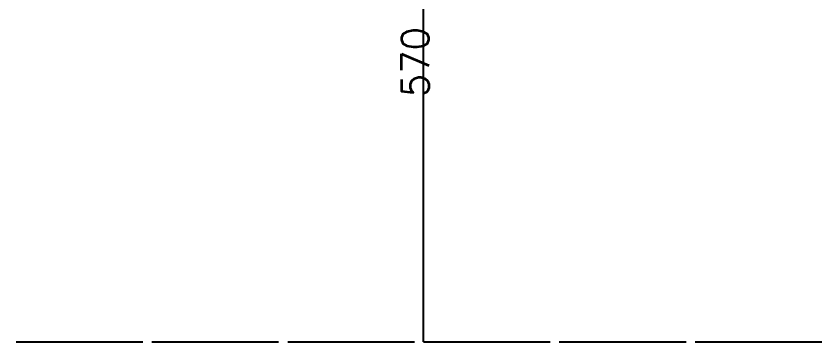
# Model space of a CAD drawing. Extents: x -16 to 243, y 482 to 579.
# Drawn here: x 93.38 to 111.18, y 496.2 to 503.38 of the extents above; entities that cross this region are included whole.
import ezdxf

# ---------------------------------------------------------------- set-up
doc = ezdxf.new("R2010")
doc.units = 0
doc.header["$LTSCALE"] = 0.02
doc.header["$MEASUREMENT"] = 0
doc.layers.get('0').update_dxf_attribs({"linetype": 'CONTINUOUS'})
doc.layers.add('ESQ', color=1, linetype='CONTINUOUS')
doc.layers.add('NOPILAR1', color=2, linetype='CONTINUOUS')
doc.styles.add('NOPILAR', font='simplex.shx', dxfattribs={"height": 0.6})

msp = doc.modelspace()

# ---------------------------------------------------------------- linework, layer by layer
at = {"color": 2, "linetype": 'Continuous'}
msp.add_line((102.387, 496.195), (102.387, 512.542), dxfattribs=at)
at = {"layer": 'ESQ'}
for p, q in [((93.384, 496.195), (96.184, 496.195)), ((96.384, 496.195), (99.184, 496.195)), ((99.384, 496.195), (102.184, 496.195)), ((102.384, 496.195), (105.184, 496.195)), ((105.384, 496.195), (108.184, 496.195)), ((108.384, 496.195), (111.184, 496.195))]:
    msp.add_line(p, q, dxfattribs=at)

# ---------------------------------------------------------------- texts
at = {"layer": 'NOPILAR1', "style": 'NOPILAR'}
msp.add_text('570', height=0.6, rotation=90, dxfattribs=at).set_placement((102.498, 501.595))
msp.add_text('570', height=0.6, rotation=90, dxfattribs=at).set_placement((102.498, 501.595))

doc.saveas('drawing.dxf')
